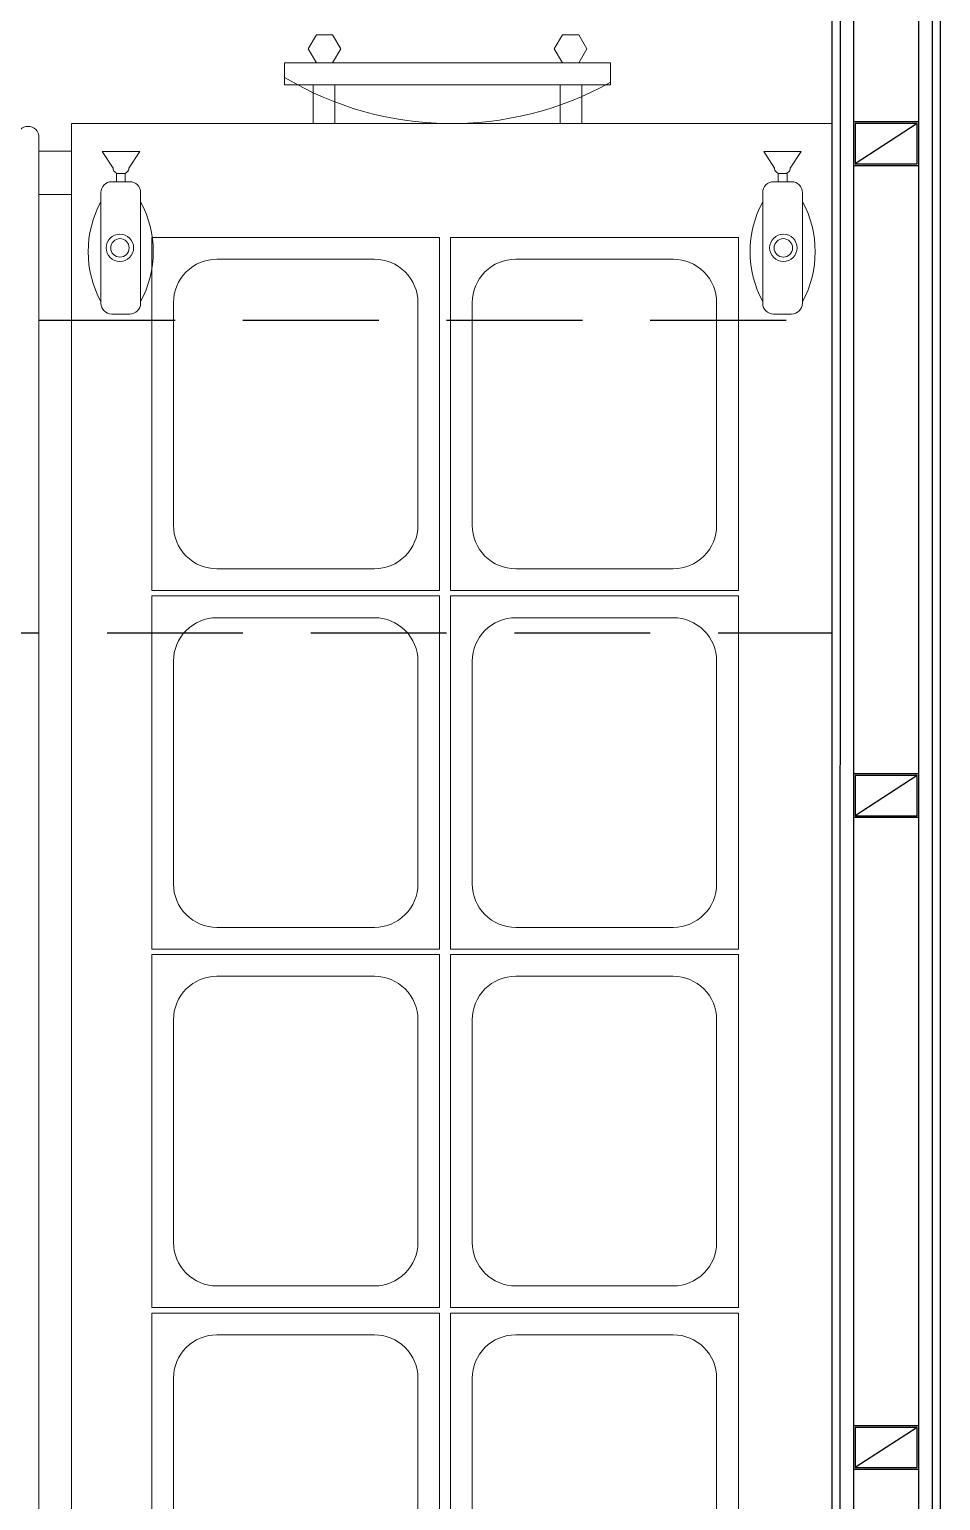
# Model space of a CAD drawing. Header units: millimetres. Extents: x -29311 to -3405, y 28913 to 42880.
# Drawn here: x -26041.1 to -25957.3, y 39549 to 39684.4 of the extents above; entities that cross this region are included whole.
import ezdxf

# ---------------------------------------------------------------- set-up
doc = ezdxf.new("R2010")
doc.units = ezdxf.units.MM
doc.linetypes.add('HIDDEN', pattern=[0.375, 0.25, -0.125])
for name, color, linetype in [('A-BA-HIDDEN', 136, 'HIDDEN'), ('A-DUVAR-ALCIPAN', 9, 'Continuous'), ('A-DUVAR-ALCIPAN-CELIK', 144, 'Continuous'), ('A-MERDIVEN', 125, 'Continuous'), ('A-SIVA-ALCIPAN', 247, 'Continuous')]:
    doc.layers.add(name, color=color, linetype=linetype)
doc.layers.add('OC-Mutfak Ekipman', color=157, linetype='Continuous', lineweight=0)
doc.layers.add('TES_SU', color=150, linetype='Continuous', lineweight=25)

# ---------------------------------------------------------------- blocks, each defined once
blk = doc.blocks.new('40 60')
at = {"layer": 'A-DUVAR-ALCIPAN-CELIK'}
for points in [[(82132.16, 6001.66), (82132.16, 6007.66), (82128.16, 6007.66), (82128.16, 6001.66)], [(82132.01, 6001.81), (82132.01, 6007.51), (82128.31, 6007.51), (82128.31, 6001.81)]]:
    blk.add_lwpolyline(points, close=True, dxfattribs=at)
blk.add_lwpolyline([(82128.31, 6007.51), (82132.01, 6001.81)], dxfattribs=at)
blk = doc.blocks.new('2. bodrum kat kirişileri')
at = {"layer": 'A-BA-HIDDEN', "ltscale": 50}
for points in [[(976.63, -22544.94), (976.63, -22735.07)], [(659.93, -23074.16), (659.93, -22735.07), (976.63, -22735.07)], [(684.93, -22763.86), (976.63, -22763.86)], [(976.63, -22763.86), (976.63, -23078.05)]]:
    blk.add_lwpolyline(points, dxfattribs=at)
blk = doc.blocks.new('salatabar-150')
at = {"layer": 'OC-Mutfak Ekipman'}
for points in [[(-17512.01, 32165.53), (-17511.26, 32166.83), (-17512.01, 32168.13), (-17513.51, 32168.13), (-17514.26, 32166.83), (-17513.51, 32165.53)], [(-17490.86, 32165.53), (-17491.61, 32166.83), (-17490.86, 32168.13), (-17489.36, 32168.13), (-17488.61, 32166.83), (-17489.36, 32165.53)], [(-17516.44, 32163.53), (-17516.44, 32165.53), (-17486.44, 32165.53), (-17486.44, 32163.53)], [(-17466.05, 32009.95), (-17466.05, 32159.95), (-17536.05, 32159.95), (-17536.05, 32009.95)], [(-17531.92, 32154.6), (-17531.11, 32154.6), (-17531.11, 32155.36), (-17531.92, 32155.36)], [(-17470.18, 32154.6), (-17471, 32154.6), (-17471, 32155.36), (-17470.18, 32155.36)], [(-17528.66, 32116.97), (-17528.66, 32149.47), (-17502.16, 32149.47), (-17502.16, 32116.97)], [(-17501.16, 32116.97), (-17501.16, 32149.47), (-17474.66, 32149.47), (-17474.66, 32116.97)], [(-17528.66, 32083.97), (-17528.66, 32116.47), (-17502.16, 32116.47), (-17502.16, 32083.97)], [(-17501.16, 32083.97), (-17501.16, 32116.47), (-17474.66, 32116.47), (-17474.66, 32083.97)], [(-17528.66, 32050.97), (-17528.66, 32083.47), (-17502.16, 32083.47), (-17502.16, 32050.97)], [(-17501.16, 32050.97), (-17501.16, 32083.47), (-17474.66, 32083.47), (-17474.66, 32050.97)], [(-17528.66, 32017.97), (-17528.66, 32050.47), (-17502.16, 32050.47), (-17502.16, 32017.97)], [(-17501.16, 32017.97), (-17501.16, 32050.47), (-17474.66, 32050.47), (-17474.66, 32017.97)]]:
    blk.add_lwpolyline(points, close=True, dxfattribs=at)
for points in [[(-17513.8, 32163.53), (-17513.8, 32159.95), (-17511.8, 32159.95), (-17511.8, 32163.53)], [(-17489.07, 32163.53), (-17489.07, 32159.95), (-17491.07, 32159.95), (-17491.07, 32163.53)], [(-17539.05, 32153.42), (-17536.05, 32153.42), (-17536.05, 32157.42), (-17539.05, 32157.42)]]:
    blk.add_lwpolyline(points, dxfattribs=at)
for points in [[(-17540.05, 32009.69), (-17540.05, 32009.69, -0.414214), (-17541.05, 32010.69), (-17541.05, 32158.69, -0.414214), (-17540.05, 32159.69), (-17540.05, 32159.69, -0.414214), (-17539.05, 32158.69), (-17539.05, 32010.69, -0.414214)], [(-17531.72, 32155.36), (-17531.27, 32155.36, 0.414214), (-17530.77, 32155.86), (-17529.77, 32157.38), (-17533.22, 32157.38), (-17532.22, 32155.86, 0.414214)], [(-17470.38, 32155.36), (-17470.83, 32155.36, -0.414214), (-17471.33, 32155.86), (-17472.33, 32157.38), (-17468.88, 32157.38), (-17469.88, 32155.86, -0.414214)], [(-17532.34, 32154.6), (-17530.69, 32154.6, -0.414214), (-17529.69, 32153.6), (-17529.69, 32143.41, -0.414214), (-17530.69, 32142.41), (-17532.34, 32142.41, -0.414214), (-17533.34, 32143.41), (-17533.34, 32153.6, -0.414214)], [(-17469.76, 32154.6), (-17471.42, 32154.6, 0.414214), (-17472.42, 32153.6), (-17472.42, 32143.41, 0.414214), (-17471.42, 32142.41), (-17469.76, 32142.41, 0.414214), (-17468.76, 32143.41), (-17468.76, 32153.6, 0.414214)], [(-17526.66, 32122.97), (-17526.66, 32143.47, -0.414214), (-17522.66, 32147.47), (-17508.16, 32147.47, -0.414214), (-17504.16, 32143.47), (-17504.16, 32122.97, -0.414214), (-17508.16, 32118.97), (-17522.66, 32118.97, -0.414214)], [(-17499.16, 32122.97), (-17499.16, 32143.47, -0.414214), (-17495.16, 32147.47), (-17480.66, 32147.47, -0.414214), (-17476.66, 32143.47), (-17476.66, 32122.97, -0.414214), (-17480.66, 32118.97), (-17495.16, 32118.97, -0.414214)], [(-17526.66, 32089.97), (-17526.66, 32110.47, -0.414214), (-17522.66, 32114.47), (-17508.16, 32114.47, -0.414214), (-17504.16, 32110.47), (-17504.16, 32089.97, -0.414214), (-17508.16, 32085.97), (-17522.66, 32085.97, -0.414214)], [(-17499.16, 32089.97), (-17499.16, 32110.47, -0.414214), (-17495.16, 32114.47), (-17480.66, 32114.47, -0.414214), (-17476.66, 32110.47), (-17476.66, 32089.97, -0.414214), (-17480.66, 32085.97), (-17495.16, 32085.97, -0.414214)], [(-17526.66, 32056.97), (-17526.66, 32077.47, -0.414214), (-17522.66, 32081.47), (-17508.16, 32081.47, -0.414214), (-17504.16, 32077.47), (-17504.16, 32056.97, -0.414214), (-17508.16, 32052.97), (-17522.66, 32052.97, -0.414214)], [(-17499.16, 32056.97), (-17499.16, 32077.47, -0.414214), (-17495.16, 32081.47), (-17480.66, 32081.47, -0.414214), (-17476.66, 32077.47), (-17476.66, 32056.97, -0.414214), (-17480.66, 32052.97), (-17495.16, 32052.97, -0.414214)], [(-17526.66, 32023.97), (-17526.66, 32044.47, -0.414214), (-17522.66, 32048.47), (-17508.16, 32048.47, -0.414214), (-17504.16, 32044.47), (-17504.16, 32023.97, -0.414214), (-17508.16, 32019.97), (-17522.66, 32019.97, -0.414214)], [(-17499.16, 32023.97), (-17499.16, 32044.47, -0.414214), (-17495.16, 32048.47), (-17480.66, 32048.47, -0.414214), (-17476.66, 32044.47), (-17476.66, 32023.97, -0.414214), (-17480.66, 32019.97), (-17495.16, 32019.97, -0.414214)]]:
    blk.add_lwpolyline(points, format="xyb", close=True, dxfattribs=at)
for centre, radius in [((-17531.59, 32148.51), 1.26), ((-17531.59, 32148.51), 0.848), ((-17470.52, 32148.51), 1.26), ((-17470.52, 32148.51), 0.848)]:
    blk.add_circle(centre, radius, dxfattribs=at)
for centre, radius, start, end in [((-17501.05, 32189.95), 30, 239.1526, 299.1598), ((-17524.88, 32148.16), 9.63, 151.4633, 208.5367), ((-17538.15, 32148.16), 9.63, 331.4633, 28.5367), ((-17463.95, 32148.16), 9.63, 151.4633, 208.5367), ((-17477.22, 32148.16), 9.63, 331.4633, 28.5367)]:
    blk.add_arc(centre, radius, start, end, dxfattribs=at)

msp = doc.modelspace()

# ---------------------------------------------------------------- linework, layer by layer
at = {"layer": 'A-DUVAR-ALCIPAN'}
for p, q in [((-25966.51, 39730.87), (-25966.53, 39314.67)), ((-25965.26, 39730.87), (-25965.28, 39314.67)), ((-25959.26, 39314.71), (-25959.26, 39730.87)), ((-25958.01, 39314.72), (-25958.01, 39730.87))]:
    msp.add_line(p, q, dxfattribs=at)
at = {"layer": 'A-SIVA-ALCIPAN'}
for p, q in [((-25967.26, 39730.87), (-25967.28, 39316.17)), ((-25967.26, 39730.87), (-25967.28, 39316.17)), ((-25957.26, 39314.72), (-25957.26, 39730.87))]:
    msp.add_line(p, q, dxfattribs=at)

# ---------------------------------------------------------------- block references
at = {"layer": 'A-DUVAR-ALCIPAN-CELIK', "rotation": 270}
for p in [(-31966.92, 121804.03), (-31966.92, 121744.03), (-31966.92, 121684.03)]:
    msp.add_blockref('40 60', p, dxfattribs=at)
at = {"layer": 'A-MERDIVEN'}
msp.add_blockref('2. bodrum kat kirişileri', (-26943.91, 62392.7), dxfattribs=at)
at = {"layer": 'TES_SU'}
msp.add_blockref('salatabar-150', (-8501.21, 7515.77), dxfattribs=at)

doc.saveas('drawing.dxf')
